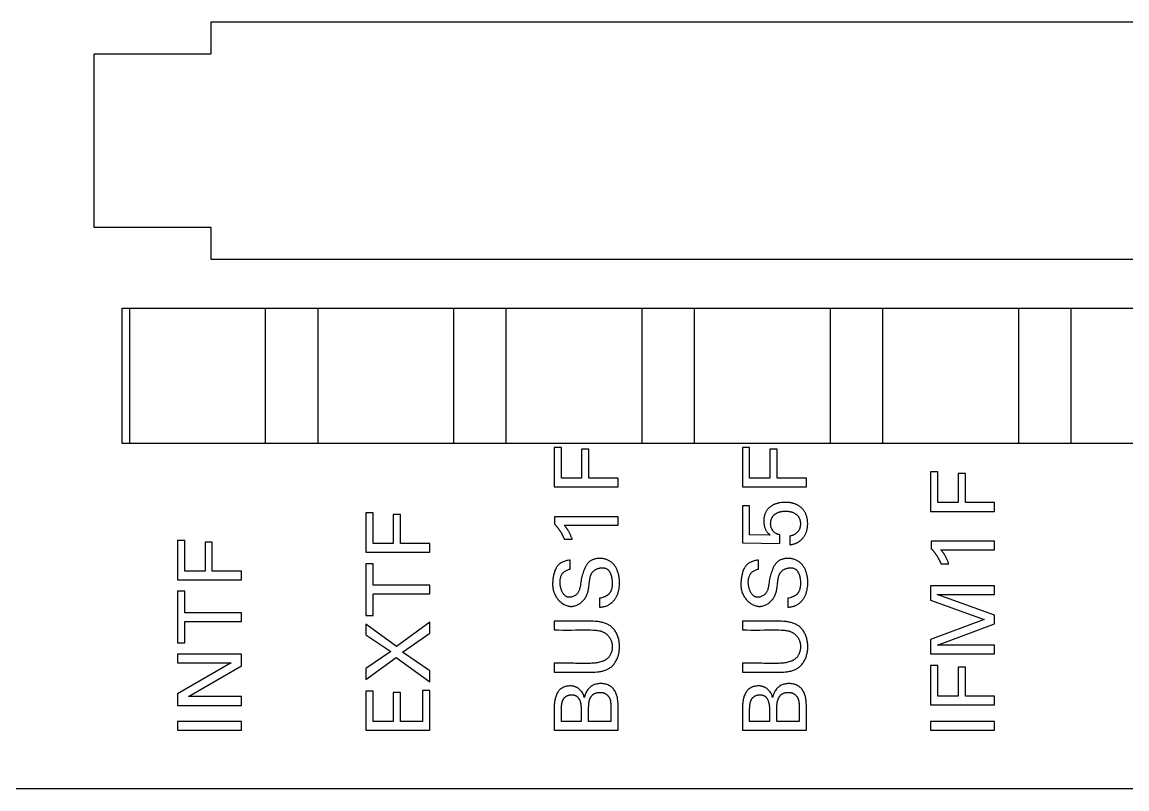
# Model space of a CAD drawing. Extents: x 10 to 610, y -247 to 1644.
# Drawn here: x 213.6 to 219.06, y 104.05 to 107.84 of the extents above; entities that cross this region are included whole.
import ezdxf

# ---------------------------------------------------------------- set-up
doc = ezdxf.new("R2010")
doc.units = 0
doc.header["$LTSCALE"] = 5
doc.header["$MEASUREMENT"] = 0
doc.layers.get('0').update_dxf_attribs({"linetype": 'CONTINUOUS'})

# ---------------------------------------------------------------- blocks, each defined once
blk = doc.blocks.new('L50')
at = {"linetype": 'Continuous'}
for p, q in [((76.13, 86.525), (26.73, 86.525)), ((26.73, 86.525), (26.73, 85.675)), ((26.73, 85.675), (23.63, 85.675)), ((23.63, 85.675), (23.63, 81.075)), ((23.63, 81.075), (26.73, 81.075)), ((26.73, 81.075), (26.73, 80.225)), ((26.73, 80.225), (76.13, 80.225)), ((24.38, 78.925), (78.28, 78.925)), ((24.38, 75.325), (24.38, 78.925)), ((24.58, 75.325), (24.58, 78.925)), ((28.18, 78.925), (28.18, 75.325)), ((29.58, 75.325), (29.58, 78.925)), ((33.18, 78.925), (33.18, 75.325)), ((34.58, 75.325), (34.58, 78.925)), ((38.18, 78.925), (38.18, 75.325)), ((39.58, 75.325), (39.58, 78.925)), ((43.18, 78.925), (43.18, 75.325)), ((44.58, 75.325), (44.58, 78.925)), ((48.18, 78.925), (48.18, 75.325)), ((49.58, 75.325), (49.58, 78.925)), ((78.28, 75.325), (24.38, 75.325)), ((36.043, 75.221), (35.85, 75.221)), ((35.85, 75.221), (35.85, 74.174)), ((36.043, 74.407), (36.043, 75.221)), ((36.772, 75.179), (36.579, 75.179)), ((36.579, 75.179), (36.579, 74.407)), ((36.772, 74.407), (36.772, 75.179)), ((41.043, 75.221), (40.85, 75.221)), ((40.85, 75.221), (40.85, 74.174)), ((41.043, 74.407), (41.043, 75.221)), ((41.772, 75.179), (41.579, 75.179)), ((41.579, 75.179), (41.579, 74.407)), ((41.772, 74.407), (41.772, 75.179)), ((46.043, 74.572), (45.85, 74.572)), ((45.85, 74.572), (45.85, 73.525)), ((46.043, 73.757), (46.043, 74.572)), ((46.772, 74.529), (46.579, 74.529)), ((46.579, 74.529), (46.579, 73.757)), ((46.772, 73.757), (46.772, 74.529)), ((36.579, 74.407), (36.043, 74.407)), ((37.55, 74.407), (36.772, 74.407)), ((37.55, 74.174), (37.55, 74.407)), ((41.579, 74.407), (41.043, 74.407)), ((42.55, 74.407), (41.772, 74.407)), ((42.55, 74.174), (42.55, 74.407)), ((35.85, 74.174), (37.55, 74.174)), ((40.85, 74.174), (42.55, 74.174)), ((41.041, 73.674), (40.855, 73.674)), ((40.855, 73.674), (40.855, 72.69)), ((41.041, 72.903), (41.041, 73.674)), ((46.579, 73.757), (46.043, 73.757)), ((47.55, 73.757), (46.772, 73.757)), ((47.55, 73.525), (47.55, 73.757)), ((31.043, 73.486), (30.85, 73.486)), ((30.85, 73.486), (30.85, 72.439)), ((31.043, 72.672), (31.043, 73.486)), ((31.772, 73.444), (31.579, 73.444)), ((31.579, 73.444), (31.579, 72.672)), ((31.772, 72.672), (31.772, 73.444)), ((37.55, 73.382), (35.86, 73.382)), ((35.86, 73.382), (35.86, 73.19)), ((37.55, 73.155), (37.55, 73.382)), ((45.85, 73.525), (47.55, 73.525)), ((36.122, 73.155), (37.55, 73.155)), ((36.121, 72.782), (36.333, 72.782)), ((41.588, 72.89), (41.041, 72.903)), ((41.849, 72.675), (41.849, 72.903)), ((42.108, 72.869), (42.108, 72.637)), ((26.043, 72.752), (25.85, 72.752)), ((25.85, 72.752), (25.85, 71.705)), ((26.043, 71.938), (26.043, 72.752)), ((26.772, 72.71), (26.579, 72.71)), ((26.579, 72.71), (26.579, 71.938)), ((26.772, 71.938), (26.772, 72.71)), ((31.579, 72.672), (31.043, 72.672)), ((32.55, 72.672), (31.772, 72.672)), ((32.55, 72.439), (32.55, 72.672)), ((40.855, 72.69), (41.849, 72.675)), ((47.55, 72.733), (45.86, 72.733)), ((45.86, 72.733), (45.86, 72.54)), ((46.122, 72.505), (47.55, 72.505)), ((47.55, 72.505), (47.55, 72.733)), ((30.85, 72.439), (32.55, 72.439)), ((36.275, 71.993), (36.275, 72.229)), ((41.275, 71.993), (41.275, 72.229)), ((26.579, 71.938), (26.043, 71.938)), ((27.55, 71.938), (26.772, 71.938)), ((27.55, 71.705), (27.55, 71.938)), ((31.043, 72.134), (30.85, 72.134)), ((30.85, 72.134), (30.85, 70.762)), ((31.043, 71.564), (31.043, 72.134)), ((46.121, 72.133), (46.333, 72.133)), ((25.85, 71.705), (27.55, 71.705)), ((26.043, 71.4), (25.85, 71.4)), ((25.85, 71.4), (25.85, 70.028)), ((26.043, 70.831), (26.043, 71.4)), ((32.55, 71.564), (31.043, 71.564)), ((31.043, 71.332), (32.55, 71.332)), ((31.043, 70.762), (31.043, 71.332)), ((32.55, 71.332), (32.55, 71.564)), ((47.55, 71.545), (45.85, 71.545)), ((45.85, 71.545), (45.85, 71.168)), ((47.55, 70.767), (46.026, 71.313)), ((46.026, 71.313), (47.55, 71.313)), ((47.55, 71.313), (47.55, 71.545)), ((37.057, 71.215), (37.057, 70.981)), ((42.057, 71.215), (42.057, 70.981)), ((45.85, 71.168), (47.273, 70.651)), ((27.55, 70.831), (26.043, 70.831)), ((27.55, 70.598), (27.55, 70.831)), ((30.85, 70.762), (31.043, 70.762)), ((47.55, 70.533), (47.55, 70.767)), ((26.043, 70.598), (27.55, 70.598)), ((26.043, 70.028), (26.043, 70.598)), ((31.664, 69.932), (30.85, 70.525)), ((30.85, 70.525), (30.85, 70.247)), ((32.55, 70.584), (31.664, 69.932)), ((32.55, 70.286), (32.55, 70.584)), ((35.85, 70.604), (35.85, 70.373)), ((40.85, 70.604), (40.85, 70.373)), ((47.273, 70.651), (45.85, 70.117)), ((46.028, 69.973), (47.55, 70.533)), ((30.85, 70.247), (31.51, 69.798)), ((31.826, 69.779), (32.55, 70.286)), ((25.85, 70.028), (26.043, 70.028)), ((45.85, 70.117), (45.85, 69.74)), ((47.55, 69.973), (46.028, 69.973)), ((47.55, 69.74), (47.55, 69.973)), ((27.55, 69.734), (25.85, 69.734)), ((25.85, 69.734), (25.85, 69.503)), ((27.55, 69.422), (27.55, 69.734)), ((31.51, 69.798), (30.85, 69.346)), ((30.85, 69.056), (31.66, 69.641)), ((31.66, 69.641), (32.55, 68.999)), ((32.55, 69.284), (31.826, 69.779)), ((45.85, 69.74), (47.55, 69.74)), ((25.85, 69.503), (27.275, 69.503)), ((27.275, 69.503), (25.85, 68.673)), ((26.14, 68.602), (27.55, 69.422)), ((30.85, 69.346), (30.85, 69.056)), ((32.55, 68.999), (32.55, 69.284)), ((35.85, 69.487), (35.85, 69.255)), ((35.85, 69.255), (36.048, 69.255)), ((40.85, 69.487), (40.85, 69.255)), ((40.85, 69.255), (41.048, 69.255)), ((46.043, 69.431), (45.85, 69.431)), ((45.85, 69.431), (45.85, 68.384)), ((46.043, 68.616), (46.043, 69.431)), ((46.772, 69.388), (46.579, 69.388)), ((46.579, 69.388), (46.579, 68.616)), ((46.772, 68.616), (46.772, 69.388)), ((25.85, 68.673), (25.85, 68.37)), ((31.043, 68.747), (30.85, 68.747)), ((30.85, 68.747), (30.85, 67.711)), ((31.043, 67.944), (31.043, 68.747)), ((31.772, 68.716), (31.579, 68.716)), ((31.579, 68.716), (31.579, 67.944)), ((31.772, 67.944), (31.772, 68.716)), ((32.55, 68.769), (32.357, 68.769)), ((32.357, 68.769), (32.357, 67.944)), ((32.55, 67.711), (32.55, 68.769)), ((25.85, 68.37), (27.55, 68.37)), ((27.55, 68.602), (26.14, 68.602)), ((27.55, 68.37), (27.55, 68.602)), ((45.85, 68.384), (47.55, 68.384)), ((46.579, 68.616), (46.043, 68.616)), ((47.55, 68.616), (46.772, 68.616)), ((47.55, 68.384), (47.55, 68.616)), ((36.043, 68.117), (36.043, 68.203)), ((36.043, 67.944), (36.043, 68.117)), ((36.568, 68.204), (36.568, 68.074)), ((36.568, 68.074), (36.568, 67.944)), ((36.766, 68.074), (36.766, 68.117)), ((36.766, 67.944), (36.766, 68.074)), ((37.357, 68.074), (37.357, 67.944)), ((37.55, 68.017), (37.551, 68.17)), ((41.043, 68.117), (41.043, 68.203)), ((41.043, 67.944), (41.043, 68.117)), ((41.568, 68.204), (41.568, 68.074)), ((41.568, 68.074), (41.568, 67.944)), ((41.766, 68.074), (41.766, 68.117)), ((41.766, 67.944), (41.766, 68.074)), ((42.357, 68.074), (42.357, 67.944)), ((42.55, 68.017), (42.551, 68.17)), ((27.55, 67.944), (25.85, 67.944)), ((25.85, 67.944), (25.85, 67.711)), ((27.55, 67.711), (27.55, 67.944)), ((31.579, 67.944), (31.043, 67.944)), ((32.357, 67.944), (31.772, 67.944)), ((35.85, 67.915), (35.85, 67.711)), ((36.568, 67.944), (36.043, 67.944)), ((37.357, 67.944), (36.766, 67.944)), ((37.55, 67.711), (37.55, 67.915)), ((40.85, 67.915), (40.85, 67.711)), ((41.568, 67.944), (41.043, 67.944)), ((42.357, 67.944), (41.766, 67.944)), ((42.55, 67.711), (42.55, 67.915)), ((47.55, 67.944), (45.85, 67.944)), ((45.85, 67.944), (45.85, 67.711)), ((47.55, 67.711), (47.55, 67.944)), ((25.85, 67.711), (27.55, 67.711)), ((30.85, 67.711), (32.55, 67.711)), ((35.85, 67.711), (37.55, 67.711)), ((40.85, 67.711), (42.55, 67.711)), ((45.85, 67.711), (47.55, 67.711)), ((124, 66.15), (-3, 66.15))]:
    blk.add_line(p, q, dxfattribs=at)
at = {"color": 7, "linetype": 'Continuous'}
blk.add_line((285.5, 66.15), (-1.5, 66.15), dxfattribs=at)
at = {"linetype": 'Continuous'}
for points in [[(42.108, 72.637), (42.124, 72.638), (42.14, 72.641), (42.156, 72.643), (42.171, 72.646), (42.187, 72.65), (42.202, 72.654), (42.218, 72.658), (42.233, 72.663), (42.248, 72.668), (42.263, 72.674), (42.278, 72.68), (42.292, 72.687), (42.306, 72.694), (42.32, 72.701), (42.334, 72.709), (42.348, 72.718), (42.361, 72.727), (42.374, 72.736), (42.386, 72.746), (42.399, 72.756), (42.41, 72.767), (42.422, 72.778), (42.433, 72.789), (42.444, 72.801), (42.454, 72.813), (42.465, 72.825), (42.474, 72.838), (42.484, 72.851), (42.493, 72.864), (42.501, 72.877), (42.509, 72.891), (42.517, 72.905), (42.524, 72.919), (42.531, 72.934), (42.537, 72.948), (42.543, 72.963), (42.549, 72.978), (42.554, 72.993), (42.559, 73.008), (42.563, 73.024), (42.567, 73.039), (42.57, 73.055), (42.573, 73.07), (42.576, 73.086), (42.578, 73.102), (42.58, 73.117), (42.582, 73.133), (42.583, 73.149), (42.584, 73.181), (42.584, 73.213), (42.583, 73.245), (42.582, 73.261), (42.581, 73.276), (42.579, 73.292), (42.577, 73.308), (42.574, 73.324), (42.571, 73.339), (42.568, 73.355), (42.564, 73.371), (42.56, 73.386), (42.556, 73.401), (42.551, 73.416), (42.545, 73.431), (42.539, 73.446), (42.533, 73.461), (42.526, 73.475), (42.519, 73.49), (42.511, 73.503), (42.503, 73.517), (42.495, 73.531), (42.486, 73.544), (42.476, 73.556), (42.466, 73.569), (42.456, 73.581), (42.445, 73.593), (42.434, 73.604), (42.422, 73.615), (42.411, 73.626), (42.398, 73.636), (42.386, 73.646), (42.373, 73.656), (42.36, 73.665), (42.347, 73.674), (42.333, 73.682), (42.319, 73.69), (42.305, 73.697), (42.291, 73.704), (42.276, 73.711), (42.261, 73.717), (42.247, 73.723), (42.231, 73.728), (42.216, 73.733), (42.201, 73.737), (42.186, 73.741), (42.17, 73.745), (42.155, 73.748), (42.139, 73.751), (42.123, 73.754), (42.107, 73.756), (42.076, 73.76), (42.044, 73.762), (42.012, 73.763), (41.98, 73.763), (41.948, 73.762), (41.917, 73.76), (41.885, 73.757), (41.854, 73.753), (41.838, 73.75), (41.822, 73.747), (41.807, 73.743), (41.791, 73.74), (41.776, 73.735), (41.761, 73.731), (41.745, 73.726), (41.73, 73.721), (41.715, 73.715), (41.701, 73.709), (41.686, 73.703), (41.672, 73.696), (41.658, 73.688), (41.644, 73.681), (41.63, 73.672), (41.617, 73.664), (41.604, 73.655), (41.591, 73.645), (41.578, 73.635), (41.566, 73.625), (41.554, 73.614), (41.543, 73.603), (41.532, 73.591), (41.521, 73.579), (41.511, 73.567), (41.502, 73.554), (41.493, 73.541), (41.484, 73.528), (41.476, 73.514), (41.469, 73.5), (41.462, 73.485), (41.455, 73.471), (41.45, 73.456), (41.444, 73.441), (41.439, 73.426), (41.435, 73.41), (41.431, 73.395), (41.428, 73.379), (41.425, 73.363), (41.423, 73.348), (41.421, 73.332), (41.42, 73.316), (41.419, 73.3), (41.418, 73.284), (41.418, 73.268), (41.418, 73.252), (41.419, 73.236), (41.42, 73.22), (41.421, 73.205), (41.423, 73.189), (41.425, 73.173), (41.428, 73.157), (41.431, 73.142), (41.434, 73.126), (41.439, 73.111), (41.443, 73.096), (41.449, 73.081), (41.455, 73.066), (41.461, 73.051), (41.468, 73.037), (41.476, 73.023), (41.484, 73.009), (41.492, 72.996), (41.502, 72.983), (41.511, 72.97), (41.521, 72.958), (41.532, 72.946), (41.543, 72.934), (41.565, 72.912), (41.588, 72.89)], [(41.849, 72.903), (41.837, 72.904), (41.825, 72.906), (41.813, 72.909), (41.8, 72.912), (41.789, 72.915), (41.777, 72.919), (41.765, 72.924), (41.754, 72.929), (41.743, 72.935), (41.732, 72.941), (41.722, 72.948), (41.712, 72.955), (41.702, 72.963), (41.693, 72.972), (41.684, 72.98), (41.675, 72.99), (41.667, 72.999), (41.66, 73.009), (41.653, 73.019), (41.646, 73.03), (41.639, 73.04), (41.634, 73.051), (41.628, 73.062), (41.623, 73.074), (41.619, 73.086), (41.615, 73.097), (41.612, 73.109), (41.609, 73.121), (41.607, 73.134), (41.605, 73.146), (41.603, 73.158), (41.602, 73.171), (41.601, 73.183), (41.601, 73.196), (41.601, 73.208), (41.602, 73.22), (41.602, 73.233), (41.604, 73.245), (41.605, 73.258), (41.607, 73.27), (41.61, 73.282), (41.613, 73.294), (41.616, 73.306), (41.62, 73.318), (41.625, 73.33), (41.63, 73.341), (41.635, 73.352), (41.641, 73.363), (41.648, 73.374), (41.654, 73.384), (41.662, 73.394), (41.67, 73.404), (41.678, 73.413), (41.687, 73.422), (41.696, 73.431), (41.705, 73.439), (41.715, 73.447), (41.725, 73.454), (41.735, 73.461), (41.746, 73.468), (41.756, 73.475), (41.767, 73.481), (41.778, 73.486), (41.789, 73.492), (41.801, 73.497), (41.812, 73.501), (41.824, 73.505), (41.836, 73.509), (41.848, 73.513), (41.86, 73.516), (41.872, 73.519), (41.884, 73.521), (41.896, 73.523), (41.909, 73.525), (41.921, 73.527), (41.933, 73.528), (41.946, 73.529), (41.958, 73.53), (41.971, 73.53), (41.983, 73.531), (41.995, 73.531), (42.008, 73.531), (42.02, 73.53), (42.033, 73.53), (42.045, 73.529), (42.058, 73.528), (42.07, 73.526), (42.082, 73.524), (42.094, 73.523), (42.107, 73.52), (42.119, 73.518), (42.131, 73.515), (42.143, 73.512), (42.155, 73.508), (42.167, 73.504), (42.178, 73.5), (42.19, 73.496), (42.201, 73.491), (42.213, 73.485), (42.224, 73.48), (42.235, 73.474), (42.245, 73.468), (42.256, 73.461), (42.266, 73.454), (42.276, 73.446), (42.286, 73.439), (42.295, 73.43), (42.305, 73.422), (42.313, 73.413), (42.322, 73.404), (42.33, 73.394), (42.337, 73.384), (42.344, 73.374), (42.351, 73.363), (42.357, 73.353), (42.362, 73.341), (42.367, 73.33), (42.372, 73.318), (42.376, 73.307), (42.38, 73.295), (42.383, 73.283), (42.385, 73.27), (42.387, 73.258), (42.389, 73.246), (42.39, 73.234), (42.391, 73.221), (42.391, 73.209), (42.392, 73.196), (42.391, 73.183), (42.391, 73.171), (42.39, 73.158), (42.389, 73.146), (42.387, 73.133), (42.385, 73.121), (42.383, 73.109), (42.38, 73.096), (42.377, 73.084), (42.373, 73.072), (42.368, 73.061), (42.364, 73.049), (42.358, 73.038), (42.352, 73.027), (42.346, 73.017), (42.339, 73.006), (42.332, 72.996), (42.324, 72.986), (42.316, 72.977), (42.307, 72.968), (42.298, 72.959), (42.289, 72.95), (42.279, 72.942), (42.269, 72.934), (42.259, 72.927), (42.249, 72.92), (42.238, 72.913), (42.227, 72.907), (42.215, 72.901), (42.204, 72.896), (42.192, 72.891), (42.181, 72.886), (42.169, 72.882), (42.157, 72.879), (42.145, 72.876), (42.133, 72.873), (42.121, 72.871), (42.108, 72.869)], [(35.86, 73.19), (35.867, 73.182), (35.875, 73.174), (35.882, 73.165), (35.89, 73.157), (35.897, 73.149), (35.905, 73.141), (35.912, 73.132), (35.919, 73.124), (35.926, 73.115), (35.933, 73.107), (35.94, 73.098), (35.947, 73.089), (35.954, 73.081), (35.96, 73.072), (35.967, 73.063), (35.973, 73.054), (35.98, 73.045), (35.986, 73.036), (35.992, 73.027), (35.999, 73.018), (36.005, 73.008), (36.011, 72.999), (36.017, 72.99), (36.023, 72.98), (36.028, 72.971), (36.034, 72.961), (36.04, 72.952), (36.045, 72.942), (36.051, 72.933), (36.056, 72.923), (36.061, 72.913), (36.066, 72.903), (36.071, 72.894), (36.076, 72.884), (36.081, 72.874), (36.086, 72.864), (36.091, 72.854), (36.095, 72.844), (36.1, 72.834), (36.104, 72.823), (36.109, 72.813), (36.113, 72.803), (36.117, 72.793), (36.121, 72.782)], [(36.333, 72.782), (36.326, 72.8), (36.319, 72.817), (36.312, 72.834), (36.305, 72.852), (36.297, 72.869), (36.29, 72.886), (36.282, 72.903), (36.274, 72.92), (36.266, 72.937), (36.257, 72.953), (36.249, 72.97), (36.24, 72.986), (36.23, 73.002), (36.221, 73.018), (36.216, 73.026), (36.211, 73.034), (36.206, 73.042), (36.201, 73.05), (36.196, 73.058), (36.19, 73.066), (36.185, 73.073), (36.18, 73.081), (36.174, 73.089), (36.169, 73.096), (36.157, 73.111), (36.146, 73.126), (36.134, 73.14), (36.122, 73.155)], [(45.86, 72.54), (45.867, 72.532), (45.875, 72.524), (45.882, 72.516), (45.89, 72.508), (45.897, 72.5), (45.905, 72.491), (45.912, 72.483), (45.919, 72.474), (45.926, 72.466), (45.933, 72.457), (45.94, 72.449), (45.947, 72.44), (45.954, 72.431), (45.96, 72.422), (45.967, 72.414), (45.973, 72.405), (45.98, 72.396), (45.986, 72.387), (45.992, 72.377), (45.999, 72.368), (46.005, 72.359), (46.011, 72.35), (46.017, 72.34), (46.023, 72.331), (46.028, 72.322), (46.034, 72.312), (46.04, 72.303), (46.045, 72.293), (46.051, 72.283), (46.056, 72.274), (46.061, 72.264), (46.066, 72.254), (46.071, 72.244), (46.076, 72.234), (46.081, 72.224), (46.086, 72.214), (46.091, 72.204), (46.095, 72.194), (46.1, 72.184), (46.104, 72.174), (46.109, 72.164), (46.113, 72.154), (46.117, 72.143), (46.121, 72.133)], [(46.333, 72.133), (46.326, 72.15), (46.319, 72.168), (46.312, 72.185), (46.305, 72.202), (46.297, 72.219), (46.29, 72.236), (46.282, 72.253), (46.274, 72.27), (46.266, 72.287), (46.257, 72.304), (46.249, 72.32), (46.24, 72.337), (46.23, 72.353), (46.221, 72.369), (46.216, 72.377), (46.211, 72.385), (46.206, 72.393), (46.201, 72.401), (46.196, 72.408), (46.19, 72.416), (46.185, 72.424), (46.18, 72.432), (46.174, 72.439), (46.169, 72.447), (46.157, 72.462), (46.146, 72.476), (46.134, 72.491), (46.122, 72.505)], [(36.275, 72.229), (36.247, 72.226), (36.219, 72.221), (36.192, 72.216), (36.166, 72.21), (36.141, 72.203), (36.117, 72.195), (36.094, 72.186), (36.072, 72.176), (36.051, 72.165), (36.031, 72.154), (36.011, 72.141), (35.993, 72.127), (35.976, 72.112), (35.96, 72.096), (35.944, 72.078), (35.93, 72.06), (35.917, 72.04), (35.905, 72.02), (35.893, 71.999), (35.883, 71.977), (35.873, 71.954), (35.865, 71.931), (35.857, 71.907), (35.849, 71.882), (35.843, 71.857), (35.837, 71.832), (35.832, 71.807), (35.827, 71.781), (35.823, 71.756), (35.819, 71.73), (35.816, 71.704), (35.814, 71.679), (35.812, 71.654), (35.811, 71.629), (35.81, 71.603), (35.81, 71.579), (35.811, 71.554), (35.812, 71.529), (35.815, 71.505), (35.818, 71.481), (35.822, 71.456), (35.827, 71.433), (35.833, 71.409), (35.84, 71.385), (35.848, 71.362), (35.857, 71.339), (35.868, 71.316), (35.879, 71.294), (35.892, 71.271), (35.905, 71.249), (35.92, 71.228), (35.936, 71.207), (35.953, 71.186), (35.97, 71.167), (35.988, 71.148), (36.008, 71.129), (36.028, 71.112), (36.048, 71.096), (36.069, 71.08), (36.091, 71.066), (36.113, 71.053), (36.136, 71.042), (36.159, 71.031), (36.183, 71.022), (36.207, 71.014), (36.219, 71.011), (36.231, 71.008), (36.243, 71.006), (36.255, 71.004), (36.267, 71.003), (36.279, 71.001), (36.292, 71.001), (36.304, 71), (36.316, 71.001), (36.329, 71.001), (36.341, 71.003), (36.353, 71.004), (36.366, 71.006), (36.378, 71.008), (36.402, 71.014), (36.426, 71.022), (36.45, 71.031), (36.473, 71.041), (36.496, 71.053), (36.518, 71.066), (36.54, 71.08), (36.56, 71.095), (36.58, 71.111), (36.599, 71.128), (36.617, 71.145), (36.634, 71.164), (36.65, 71.183), (36.665, 71.203), (36.678, 71.223), (36.691, 71.244), (36.702, 71.265), (36.712, 71.287), (36.722, 71.309), (36.731, 71.332), (36.738, 71.355), (36.745, 71.378), (36.752, 71.402), (36.758, 71.427), (36.763, 71.451), (36.767, 71.476), (36.772, 71.501), (36.775, 71.526), (36.782, 71.577), (36.793, 71.681)], [(37.057, 70.981), (37.078, 70.982), (37.098, 70.983), (37.117, 70.984), (37.137, 70.987), (37.156, 70.99), (37.175, 70.994), (37.193, 70.999), (37.212, 71.004), (37.23, 71.01), (37.247, 71.017), (37.265, 71.024), (37.282, 71.033), (37.299, 71.042), (37.316, 71.051), (37.333, 71.062), (37.349, 71.073), (37.364, 71.085), (37.38, 71.097), (37.394, 71.11), (37.409, 71.124), (37.422, 71.138), (37.436, 71.152), (37.448, 71.167), (37.46, 71.182), (37.471, 71.198), (37.482, 71.215), (37.492, 71.231), (37.502, 71.248), (37.51, 71.265), (37.519, 71.283), (37.526, 71.301), (37.534, 71.319), (37.54, 71.337), (37.547, 71.356), (37.552, 71.375), (37.557, 71.394), (37.562, 71.413), (37.567, 71.432), (37.57, 71.451), (37.574, 71.47), (37.58, 71.509), (37.584, 71.548), (37.587, 71.587), (37.588, 71.625), (37.588, 71.645), (37.588, 71.664), (37.587, 71.683), (37.585, 71.703), (37.584, 71.722), (37.582, 71.741), (37.579, 71.761), (37.576, 71.78), (37.573, 71.799), (37.569, 71.818), (37.565, 71.837), (37.56, 71.856), (37.555, 71.875), (37.549, 71.894), (37.543, 71.913), (37.536, 71.932), (37.529, 71.95), (37.522, 71.969), (37.514, 71.987), (37.505, 72.005), (37.496, 72.022), (37.486, 72.039), (37.476, 72.056), (37.466, 72.072), (37.454, 72.088), (37.443, 72.103), (37.43, 72.118), (37.417, 72.132), (37.404, 72.146), (37.389, 72.159), (37.375, 72.171), (37.359, 72.183), (37.343, 72.194), (37.327, 72.204), (37.31, 72.214), (37.293, 72.222), (37.275, 72.231), (37.257, 72.238), (37.239, 72.245), (37.22, 72.251), (37.201, 72.256), (37.181, 72.261), (37.162, 72.265), (37.142, 72.268), (37.122, 72.271), (37.102, 72.272), (37.082, 72.273), (37.061, 72.274), (37.041, 72.273), (37.021, 72.272), (37, 72.27), (36.98, 72.268), (36.961, 72.264), (36.941, 72.26), (36.922, 72.255), (36.903, 72.249), (36.884, 72.242), (36.866, 72.235), (36.848, 72.227), (36.831, 72.218), (36.815, 72.208), (36.799, 72.197), (36.784, 72.185), (36.77, 72.173), (36.756, 72.159), (36.743, 72.145), (36.731, 72.13), (36.72, 72.115), (36.709, 72.099), (36.699, 72.082), (36.689, 72.065), (36.68, 72.047), (36.671, 72.03), (36.663, 72.012), (36.648, 71.975), (36.634, 71.938), (36.621, 71.902), (36.609, 71.865), (36.598, 71.828), (36.588, 71.791), (36.579, 71.754), (36.572, 71.716), (36.565, 71.677), (36.559, 71.638), (36.553, 71.599), (36.548, 71.559), (36.541, 71.52), (36.537, 71.5), (36.533, 71.481), (36.528, 71.462), (36.522, 71.444), (36.516, 71.426), (36.508, 71.408), (36.5, 71.391), (36.49, 71.374), (36.48, 71.358), (36.468, 71.343), (36.454, 71.328), (36.439, 71.314), (36.423, 71.301), (36.406, 71.29), (36.388, 71.279), (36.37, 71.269), (36.351, 71.261), (36.331, 71.254), (36.311, 71.248), (36.292, 71.244), (36.282, 71.243), (36.272, 71.242), (36.262, 71.241), (36.253, 71.241), (36.243, 71.242), (36.234, 71.243), (36.225, 71.244), (36.216, 71.246), (36.207, 71.248), (36.198, 71.251), (36.19, 71.254), (36.181, 71.258), (36.173, 71.262), (36.165, 71.267), (36.158, 71.272), (36.15, 71.277), (36.143, 71.283), (36.136, 71.29), (36.122, 71.303), (36.109, 71.318), (36.097, 71.334), (36.086, 71.351), (36.075, 71.369), (36.065, 71.388), (36.056, 71.408), (36.048, 71.428), (36.041, 71.448), (36.034, 71.47), (36.028, 71.491), (36.023, 71.512), (36.018, 71.534), (36.014, 71.555), (36.011, 71.577), (36.009, 71.598), (36.008, 71.619), (36.007, 71.64), (36.008, 71.661), (36.009, 71.682), (36.01, 71.702), (36.013, 71.722), (36.017, 71.742), (36.021, 71.761), (36.027, 71.779), (36.033, 71.797), (36.04, 71.815), (36.048, 71.832), (36.056, 71.848), (36.066, 71.863)], [(41.275, 72.229), (41.247, 72.226), (41.219, 72.221), (41.192, 72.216), (41.166, 72.21), (41.141, 72.203), (41.117, 72.195), (41.094, 72.186), (41.072, 72.176), (41.051, 72.165), (41.031, 72.154), (41.011, 72.141), (40.993, 72.127), (40.976, 72.112), (40.96, 72.096), (40.944, 72.078), (40.93, 72.06), (40.917, 72.04), (40.905, 72.02), (40.893, 71.999), (40.883, 71.977), (40.873, 71.954), (40.865, 71.931), (40.857, 71.907), (40.849, 71.882), (40.843, 71.857), (40.837, 71.832), (40.832, 71.807), (40.827, 71.781), (40.823, 71.756), (40.819, 71.73), (40.816, 71.704), (40.814, 71.679), (40.812, 71.654), (40.811, 71.629), (40.81, 71.603), (40.81, 71.579), (40.811, 71.554), (40.812, 71.529), (40.815, 71.505), (40.818, 71.481), (40.822, 71.456), (40.827, 71.433), (40.833, 71.409), (40.84, 71.385), (40.848, 71.362), (40.857, 71.339), (40.868, 71.316), (40.879, 71.294), (40.892, 71.271), (40.905, 71.249), (40.92, 71.228), (40.936, 71.207), (40.953, 71.186), (40.97, 71.167), (40.988, 71.148), (41.008, 71.129), (41.028, 71.112), (41.048, 71.096), (41.069, 71.08), (41.091, 71.066), (41.113, 71.053), (41.136, 71.042), (41.159, 71.031), (41.183, 71.022), (41.207, 71.014), (41.219, 71.011), (41.231, 71.008), (41.243, 71.006), (41.255, 71.004), (41.267, 71.003), (41.279, 71.001), (41.292, 71.001), (41.304, 71), (41.316, 71.001), (41.329, 71.001), (41.341, 71.003), (41.353, 71.004), (41.366, 71.006), (41.378, 71.008), (41.402, 71.014), (41.426, 71.022), (41.45, 71.031), (41.473, 71.041), (41.496, 71.053), (41.518, 71.066), (41.54, 71.08), (41.56, 71.095), (41.58, 71.111), (41.599, 71.128), (41.617, 71.145), (41.634, 71.164), (41.65, 71.183), (41.665, 71.203), (41.678, 71.223), (41.691, 71.244), (41.702, 71.265), (41.712, 71.287), (41.722, 71.309), (41.731, 71.332), (41.738, 71.355), (41.745, 71.378), (41.752, 71.402), (41.758, 71.427), (41.763, 71.451), (41.767, 71.476), (41.772, 71.501), (41.775, 71.526), (41.782, 71.577), (41.793, 71.681)], [(42.057, 70.981), (42.078, 70.982), (42.098, 70.983), (42.117, 70.984), (42.137, 70.987), (42.156, 70.99), (42.175, 70.994), (42.193, 70.999), (42.212, 71.004), (42.23, 71.01), (42.247, 71.017), (42.265, 71.024), (42.282, 71.033), (42.299, 71.042), (42.316, 71.051), (42.333, 71.062), (42.349, 71.073), (42.364, 71.085), (42.38, 71.097), (42.394, 71.11), (42.409, 71.124), (42.422, 71.138), (42.436, 71.152), (42.448, 71.167), (42.46, 71.182), (42.471, 71.198), (42.482, 71.215), (42.492, 71.231), (42.502, 71.248), (42.51, 71.265), (42.519, 71.283), (42.526, 71.301), (42.534, 71.319), (42.54, 71.337), (42.547, 71.356), (42.552, 71.375), (42.557, 71.394), (42.562, 71.413), (42.567, 71.432), (42.57, 71.451), (42.574, 71.47), (42.58, 71.509), (42.584, 71.548), (42.587, 71.587), (42.588, 71.625), (42.588, 71.645), (42.588, 71.664), (42.587, 71.683), (42.585, 71.703), (42.584, 71.722), (42.582, 71.741), (42.579, 71.761), (42.576, 71.78), (42.573, 71.799), (42.569, 71.818), (42.565, 71.837), (42.56, 71.856), (42.555, 71.875), (42.549, 71.894), (42.543, 71.913), (42.536, 71.932), (42.529, 71.95), (42.522, 71.969), (42.514, 71.987), (42.505, 72.005), (42.496, 72.022), (42.486, 72.039), (42.476, 72.056), (42.466, 72.072), (42.454, 72.088), (42.443, 72.103), (42.43, 72.118), (42.417, 72.132), (42.404, 72.146), (42.389, 72.159), (42.375, 72.171), (42.359, 72.183), (42.343, 72.194), (42.327, 72.204), (42.31, 72.214), (42.293, 72.222), (42.275, 72.231), (42.257, 72.238), (42.239, 72.245), (42.22, 72.251), (42.201, 72.256), (42.181, 72.261), (42.162, 72.265), (42.142, 72.268), (42.122, 72.271), (42.102, 72.272), (42.082, 72.273), (42.061, 72.274), (42.041, 72.273), (42.021, 72.272), (42, 72.27), (41.98, 72.268), (41.961, 72.264), (41.941, 72.26), (41.922, 72.255), (41.903, 72.249), (41.884, 72.242), (41.866, 72.235), (41.848, 72.227), (41.831, 72.218), (41.815, 72.208), (41.799, 72.197), (41.784, 72.185), (41.77, 72.173), (41.756, 72.159), (41.743, 72.145), (41.731, 72.13), (41.72, 72.115), (41.709, 72.099), (41.699, 72.082), (41.689, 72.065), (41.68, 72.047), (41.671, 72.03), (41.663, 72.012), (41.648, 71.975), (41.634, 71.938), (41.621, 71.902), (41.609, 71.865), (41.598, 71.828), (41.588, 71.791), (41.579, 71.754), (41.572, 71.716), (41.565, 71.677), (41.559, 71.638), (41.553, 71.599), (41.548, 71.559), (41.541, 71.52), (41.537, 71.5), (41.533, 71.481), (41.528, 71.462), (41.522, 71.444), (41.516, 71.426), (41.508, 71.408), (41.5, 71.391), (41.49, 71.374), (41.48, 71.358), (41.468, 71.343), (41.454, 71.328), (41.439, 71.314), (41.423, 71.301), (41.406, 71.29), (41.388, 71.279), (41.37, 71.269), (41.351, 71.261), (41.331, 71.254), (41.311, 71.248), (41.292, 71.244), (41.282, 71.243), (41.272, 71.242), (41.262, 71.241), (41.253, 71.241), (41.243, 71.242), (41.234, 71.243), (41.225, 71.244), (41.216, 71.246), (41.207, 71.248), (41.198, 71.251), (41.19, 71.254), (41.181, 71.258), (41.173, 71.262), (41.165, 71.267), (41.158, 71.272), (41.15, 71.277), (41.143, 71.283), (41.136, 71.29), (41.122, 71.303), (41.109, 71.318), (41.097, 71.334), (41.086, 71.351), (41.075, 71.369), (41.065, 71.388), (41.056, 71.408), (41.048, 71.428), (41.041, 71.448), (41.034, 71.47), (41.028, 71.491), (41.023, 71.512), (41.018, 71.534), (41.014, 71.555), (41.011, 71.577), (41.009, 71.598), (41.008, 71.619), (41.007, 71.64), (41.008, 71.661), (41.009, 71.682), (41.01, 71.702), (41.013, 71.722), (41.017, 71.742), (41.021, 71.761), (41.027, 71.779), (41.033, 71.797), (41.04, 71.815), (41.048, 71.832), (41.056, 71.848), (41.066, 71.863)], [(36.066, 71.863), (36.077, 71.878), (36.088, 71.891), (36.101, 71.904), (36.114, 71.916), (36.129, 71.928), (36.144, 71.938), (36.16, 71.948), (36.177, 71.957), (36.195, 71.965), (36.214, 71.973), (36.233, 71.98), (36.254, 71.987), (36.275, 71.993)], [(36.793, 71.681), (36.796, 71.706), (36.8, 71.732), (36.805, 71.757), (36.81, 71.781), (36.816, 71.805), (36.824, 71.828), (36.828, 71.839), (36.833, 71.851), (36.838, 71.861), (36.844, 71.872), (36.85, 71.882), (36.856, 71.892), (36.863, 71.902), (36.87, 71.912), (36.878, 71.921), (36.887, 71.93), (36.896, 71.938), (36.906, 71.947), (36.916, 71.954), (36.926, 71.962), (36.937, 71.969), (36.948, 71.976), (36.96, 71.982), (36.972, 71.988), (36.984, 71.994), (36.997, 71.999), (37.01, 72.003), (37.023, 72.008), (37.036, 72.011), (37.049, 72.015), (37.062, 72.018), (37.075, 72.02), (37.088, 72.022), (37.102, 72.023), (37.115, 72.024), (37.128, 72.024), (37.141, 72.024), (37.154, 72.024), (37.166, 72.022), (37.179, 72.02), (37.191, 72.018), (37.203, 72.015), (37.214, 72.011), (37.225, 72.007), (37.236, 72.002), (37.246, 71.997), (37.256, 71.991), (37.266, 71.984), (37.275, 71.977), (37.283, 71.97), (37.292, 71.961), (37.3, 71.953), (37.307, 71.943), (37.314, 71.934), (37.321, 71.924), (37.327, 71.913), (37.333, 71.902), (37.339, 71.891), (37.344, 71.88), (37.349, 71.868), (37.354, 71.856), (37.358, 71.843), (37.366, 71.818), (37.373, 71.792), (37.378, 71.765), (37.383, 71.738), (37.387, 71.711), (37.39, 71.683), (37.392, 71.656), (37.393, 71.629), (37.394, 71.602), (37.393, 71.576), (37.391, 71.55), (37.389, 71.525), (37.385, 71.5), (37.38, 71.476), (37.374, 71.453), (37.367, 71.431), (37.362, 71.42), (37.358, 71.409), (37.353, 71.399), (37.348, 71.389), (37.342, 71.379), (37.336, 71.37), (37.33, 71.36), (37.323, 71.352), (37.316, 71.343), (37.309, 71.335), (37.301, 71.326)], [(41.066, 71.863), (41.077, 71.878), (41.088, 71.891), (41.101, 71.904), (41.114, 71.916), (41.129, 71.928), (41.144, 71.938), (41.16, 71.948), (41.177, 71.957), (41.195, 71.965), (41.214, 71.973), (41.233, 71.98), (41.254, 71.987), (41.275, 71.993)], [(41.793, 71.681), (41.796, 71.706), (41.8, 71.732), (41.805, 71.757), (41.81, 71.781), (41.816, 71.805), (41.824, 71.828), (41.828, 71.839), (41.833, 71.851), (41.838, 71.861), (41.844, 71.872), (41.85, 71.882), (41.856, 71.892), (41.863, 71.902), (41.87, 71.912), (41.878, 71.921), (41.887, 71.93), (41.896, 71.938), (41.906, 71.947), (41.916, 71.954), (41.926, 71.962), (41.937, 71.969), (41.948, 71.976), (41.96, 71.982), (41.972, 71.988), (41.984, 71.994), (41.997, 71.999), (42.01, 72.003), (42.023, 72.008), (42.036, 72.011), (42.049, 72.015), (42.062, 72.018), (42.075, 72.02), (42.088, 72.022), (42.102, 72.023), (42.115, 72.024), (42.128, 72.024), (42.141, 72.024), (42.154, 72.024), (42.166, 72.022), (42.179, 72.02), (42.191, 72.018), (42.203, 72.015), (42.214, 72.011), (42.225, 72.007), (42.236, 72.002), (42.246, 71.997), (42.256, 71.991), (42.266, 71.984), (42.275, 71.977), (42.283, 71.97), (42.292, 71.961), (42.3, 71.953), (42.307, 71.943), (42.314, 71.934), (42.321, 71.924), (42.327, 71.913), (42.333, 71.902), (42.339, 71.891), (42.344, 71.88), (42.349, 71.868), (42.354, 71.856), (42.358, 71.843), (42.366, 71.818), (42.373, 71.792), (42.378, 71.765), (42.383, 71.738), (42.387, 71.711), (42.39, 71.683), (42.392, 71.656), (42.393, 71.629), (42.394, 71.602), (42.393, 71.576), (42.391, 71.55), (42.389, 71.525), (42.385, 71.5), (42.38, 71.476), (42.374, 71.453), (42.367, 71.431), (42.362, 71.42), (42.358, 71.409), (42.353, 71.399), (42.348, 71.389), (42.342, 71.379), (42.336, 71.37), (42.33, 71.36), (42.323, 71.352), (42.316, 71.343), (42.309, 71.335), (42.301, 71.326)], [(37.301, 71.326), (37.293, 71.319), (37.284, 71.311), (37.275, 71.304), (37.266, 71.297), (37.256, 71.29), (37.247, 71.284), (37.236, 71.277), (37.226, 71.271), (37.215, 71.266), (37.203, 71.26), (37.192, 71.255), (37.18, 71.25), (37.167, 71.245), (37.155, 71.241), (37.142, 71.236), (37.115, 71.228), (37.087, 71.221), (37.057, 71.215)], [(42.301, 71.326), (42.293, 71.319), (42.284, 71.311), (42.275, 71.304), (42.266, 71.297), (42.256, 71.29), (42.247, 71.284), (42.236, 71.277), (42.226, 71.271), (42.215, 71.266), (42.203, 71.26), (42.192, 71.255), (42.18, 71.25), (42.167, 71.245), (42.155, 71.241), (42.142, 71.236), (42.115, 71.228), (42.087, 71.221), (42.057, 71.215)], [(36.147, 70.604), (36.048, 70.604), (35.949, 70.604), (35.85, 70.604)], [(36.048, 69.255), (36.147, 69.255), (36.246, 69.255), (36.345, 69.255), (36.444, 69.254), (36.543, 69.254), (36.642, 69.254), (36.741, 69.254), (36.84, 69.254), (36.89, 69.255), (36.94, 69.256), (36.989, 69.259), (37.014, 69.261), (37.038, 69.263), (37.063, 69.267), (37.087, 69.271), (37.112, 69.275), (37.136, 69.281), (37.16, 69.288), (37.184, 69.295), (37.208, 69.304), (37.231, 69.313), (37.254, 69.324), (37.277, 69.335), (37.299, 69.347), (37.32, 69.36), (37.341, 69.374), (37.36, 69.389), (37.38, 69.405), (37.398, 69.422), (37.415, 69.44), (37.432, 69.458), (37.447, 69.478), (37.462, 69.498), (37.476, 69.519), (37.489, 69.54), (37.501, 69.562), (37.512, 69.585), (37.523, 69.608), (37.532, 69.631), (37.541, 69.655), (37.549, 69.679), (37.556, 69.703), (37.563, 69.727), (37.569, 69.752), (37.574, 69.776), (37.578, 69.801), (37.581, 69.826), (37.584, 69.85), (37.586, 69.875), (37.587, 69.9), (37.588, 69.925), (37.588, 69.95), (37.587, 69.975), (37.585, 69.999), (37.582, 70.024), (37.579, 70.049), (37.575, 70.074), (37.57, 70.099), (37.565, 70.123), (37.558, 70.148), (37.551, 70.173), (37.543, 70.197), (37.535, 70.221), (37.525, 70.245), (37.515, 70.268), (37.504, 70.291), (37.492, 70.313), (37.479, 70.335), (37.465, 70.356), (37.451, 70.376), (37.436, 70.396), (37.42, 70.414), (37.403, 70.432), (37.385, 70.449), (37.366, 70.464), (37.347, 70.479), (37.327, 70.492), (37.306, 70.505), (37.284, 70.517), (37.262, 70.528), (37.239, 70.537), (37.216, 70.547), (37.192, 70.555), (37.168, 70.562), (37.143, 70.569), (37.119, 70.575), (37.093, 70.581), (37.068, 70.586), (37.043, 70.59), (37.017, 70.594), (36.991, 70.597), (36.966, 70.6), (36.94, 70.602), (36.889, 70.605), (36.839, 70.607), (36.789, 70.608), (36.74, 70.608), (36.641, 70.606), (36.543, 70.604), (36.445, 70.603), (36.346, 70.603), (36.147, 70.604)], [(41.147, 70.604), (41.048, 70.604), (40.949, 70.604), (40.85, 70.604)], [(41.048, 69.255), (41.147, 69.255), (41.246, 69.255), (41.345, 69.255), (41.444, 69.254), (41.543, 69.254), (41.642, 69.254), (41.741, 69.254), (41.84, 69.254), (41.89, 69.255), (41.94, 69.256), (41.989, 69.259), (42.014, 69.261), (42.038, 69.263), (42.063, 69.267), (42.087, 69.271), (42.112, 69.275), (42.136, 69.281), (42.16, 69.288), (42.184, 69.295), (42.208, 69.304), (42.231, 69.313), (42.254, 69.324), (42.277, 69.335), (42.299, 69.347), (42.32, 69.36), (42.341, 69.374), (42.36, 69.389), (42.38, 69.405), (42.398, 69.422), (42.415, 69.44), (42.432, 69.458), (42.447, 69.478), (42.462, 69.498), (42.476, 69.519), (42.489, 69.54), (42.501, 69.562), (42.512, 69.585), (42.523, 69.608), (42.532, 69.631), (42.541, 69.655), (42.549, 69.679), (42.556, 69.703), (42.563, 69.727), (42.569, 69.752), (42.574, 69.776), (42.578, 69.801), (42.581, 69.826), (42.584, 69.85), (42.586, 69.875), (42.587, 69.9), (42.588, 69.925), (42.588, 69.95), (42.587, 69.975), (42.585, 69.999), (42.582, 70.024), (42.579, 70.049), (42.575, 70.074), (42.57, 70.099), (42.565, 70.123), (42.558, 70.148), (42.551, 70.173), (42.543, 70.197), (42.535, 70.221), (42.525, 70.245), (42.515, 70.268), (42.504, 70.291), (42.492, 70.313), (42.479, 70.335), (42.465, 70.356), (42.451, 70.376), (42.436, 70.396), (42.42, 70.414), (42.403, 70.432), (42.385, 70.449), (42.366, 70.464), (42.347, 70.479), (42.327, 70.492), (42.306, 70.505), (42.284, 70.517), (42.262, 70.528), (42.239, 70.537), (42.216, 70.547), (42.192, 70.555), (42.168, 70.562), (42.143, 70.569), (42.119, 70.575), (42.093, 70.581), (42.068, 70.586), (42.043, 70.59), (42.017, 70.594), (41.991, 70.597), (41.966, 70.6), (41.94, 70.602), (41.889, 70.605), (41.839, 70.607), (41.789, 70.608), (41.74, 70.608), (41.641, 70.606), (41.543, 70.604), (41.445, 70.603), (41.346, 70.603), (41.147, 70.604)], [(35.85, 70.373), (35.964, 70.373), (36.079, 70.372), (36.193, 70.372), (36.308, 70.372), (36.421, 70.374), (36.535, 70.375), (36.649, 70.376), (36.706, 70.376), (36.764, 70.375), (36.821, 70.374), (36.88, 70.372), (36.909, 70.371), (36.938, 70.369), (36.967, 70.366), (36.996, 70.363), (37.024, 70.358), (37.052, 70.353), (37.066, 70.35), (37.08, 70.346), (37.094, 70.342), (37.107, 70.338), (37.121, 70.333), (37.134, 70.328), (37.147, 70.322), (37.16, 70.316), (37.172, 70.309), (37.185, 70.302), (37.197, 70.294), (37.209, 70.286), (37.221, 70.278), (37.232, 70.269), (37.243, 70.26), (37.254, 70.25), (37.265, 70.24), (37.275, 70.229), (37.285, 70.219), (37.295, 70.207), (37.304, 70.196), (37.313, 70.184), (37.322, 70.172), (37.33, 70.16), (37.337, 70.147), (37.345, 70.134), (37.351, 70.121), (37.358, 70.107), (37.364, 70.093), (37.369, 70.079), (37.374, 70.065), (37.378, 70.051), (37.382, 70.036), (37.385, 70.022), (37.388, 70.007), (37.391, 69.992), (37.392, 69.977), (37.394, 69.961), (37.394, 69.946), (37.395, 69.931), (37.394, 69.916), (37.394, 69.901), (37.392, 69.885), (37.391, 69.87), (37.389, 69.855), (37.386, 69.84), (37.383, 69.825), (37.379, 69.811), (37.375, 69.796), (37.371, 69.782), (37.366, 69.768), (37.361, 69.754), (37.355, 69.74), (37.349, 69.727), (37.342, 69.714), (37.335, 69.701), (37.327, 69.689), (37.32, 69.677), (37.311, 69.665), (37.302, 69.654), (37.293, 69.643), (37.284, 69.632), (37.274, 69.623), (37.264, 69.613), (37.253, 69.604), (37.242, 69.596), (37.231, 69.587), (37.219, 69.58), (37.207, 69.572), (37.195, 69.565), (37.182, 69.559), (37.169, 69.553), (37.156, 69.547), (37.143, 69.542), (37.129, 69.536), (37.116, 69.532), (37.088, 69.523), (37.059, 69.515), (37.03, 69.509), (37, 69.503), (36.97, 69.499), (36.94, 69.495), (36.91, 69.492), (36.88, 69.489), (36.85, 69.487), (36.821, 69.485), (36.791, 69.484), (36.762, 69.482), (36.704, 69.481), (36.647, 69.481), (36.59, 69.482), (36.533, 69.483), (36.421, 69.486), (36.364, 69.487), (36.308, 69.488), (36.251, 69.488), (36.194, 69.489), (36.079, 69.488), (35.965, 69.488), (35.85, 69.487)], [(40.85, 70.373), (40.964, 70.373), (41.079, 70.372), (41.193, 70.372), (41.308, 70.372), (41.421, 70.374), (41.535, 70.375), (41.649, 70.376), (41.706, 70.376), (41.764, 70.375), (41.821, 70.374), (41.88, 70.372), (41.909, 70.371), (41.938, 70.369), (41.967, 70.366), (41.996, 70.363), (42.024, 70.358), (42.052, 70.353), (42.066, 70.35), (42.08, 70.346), (42.094, 70.342), (42.107, 70.338), (42.121, 70.333), (42.134, 70.328), (42.147, 70.322), (42.16, 70.316), (42.172, 70.309), (42.185, 70.302), (42.197, 70.294), (42.209, 70.286), (42.221, 70.278), (42.232, 70.269), (42.243, 70.26), (42.254, 70.25), (42.265, 70.24), (42.275, 70.229), (42.285, 70.219), (42.295, 70.207), (42.304, 70.196), (42.313, 70.184), (42.322, 70.172), (42.33, 70.16), (42.337, 70.147), (42.345, 70.134), (42.351, 70.121), (42.358, 70.107), (42.364, 70.093), (42.369, 70.079), (42.374, 70.065), (42.378, 70.051), (42.382, 70.036), (42.385, 70.022), (42.388, 70.007), (42.391, 69.992), (42.392, 69.977), (42.394, 69.961), (42.394, 69.946), (42.395, 69.931), (42.394, 69.916), (42.394, 69.901), (42.392, 69.885), (42.391, 69.87), (42.389, 69.855), (42.386, 69.84), (42.383, 69.825), (42.379, 69.811), (42.375, 69.796), (42.371, 69.782), (42.366, 69.768), (42.361, 69.754), (42.355, 69.74), (42.349, 69.727), (42.342, 69.714), (42.335, 69.701), (42.327, 69.689), (42.32, 69.677), (42.311, 69.665), (42.302, 69.654), (42.293, 69.643), (42.284, 69.632), (42.274, 69.623), (42.264, 69.613), (42.253, 69.604), (42.242, 69.596), (42.231, 69.587), (42.219, 69.58), (42.207, 69.572), (42.195, 69.565), (42.182, 69.559), (42.169, 69.553), (42.156, 69.547), (42.143, 69.542), (42.129, 69.536), (42.116, 69.532), (42.088, 69.523), (42.059, 69.515), (42.03, 69.509), (42, 69.503), (41.97, 69.499), (41.94, 69.495), (41.91, 69.492), (41.88, 69.489), (41.85, 69.487), (41.821, 69.485), (41.791, 69.484), (41.762, 69.482), (41.704, 69.481), (41.647, 69.481), (41.59, 69.482), (41.533, 69.483), (41.421, 69.486), (41.364, 69.487), (41.308, 69.488), (41.251, 69.488), (41.194, 69.489), (41.079, 69.488), (40.965, 69.488), (40.85, 69.487)], [(37.551, 68.17), (37.551, 68.22), (37.551, 68.271), (37.55, 68.322), (37.549, 68.374), (37.547, 68.425), (37.546, 68.45), (37.544, 68.476), (37.541, 68.501), (37.538, 68.526), (37.534, 68.552), (37.53, 68.577), (37.524, 68.602), (37.518, 68.626), (37.51, 68.651), (37.501, 68.675), (37.492, 68.699), (37.481, 68.723), (37.468, 68.746), (37.455, 68.768), (37.44, 68.79), (37.425, 68.81), (37.416, 68.82), (37.407, 68.829), (37.399, 68.838), (37.389, 68.847), (37.38, 68.855), (37.37, 68.863), (37.359, 68.871), (37.349, 68.878), (37.338, 68.884), (37.327, 68.891), (37.316, 68.897), (37.304, 68.902), (37.281, 68.913), (37.256, 68.922), (37.232, 68.929), (37.206, 68.935), (37.181, 68.94), (37.155, 68.944), (37.129, 68.947), (37.104, 68.948), (37.078, 68.949), (37.052, 68.948), (37.027, 68.945), (37.002, 68.942), (36.976, 68.937), (36.952, 68.93), (36.927, 68.923), (36.903, 68.913), (36.88, 68.903), (36.857, 68.891), (36.846, 68.884), (36.836, 68.877), (36.825, 68.87), (36.815, 68.862), (36.805, 68.854), (36.795, 68.846), (36.786, 68.837), (36.777, 68.828), (36.768, 68.819), (36.76, 68.809), (36.752, 68.799), (36.744, 68.789), (36.729, 68.768), (36.716, 68.746), (36.704, 68.723), (36.693, 68.7), (36.682, 68.677), (36.673, 68.655), (36.669, 68.643), (36.665, 68.631), (36.662, 68.619), (36.659, 68.604), (36.657, 68.597), (36.656, 68.59), (36.655, 68.588), (36.654, 68.586), (36.653, 68.584), (36.652, 68.583), (36.652, 68.583), (36.651, 68.583), (36.65, 68.584), (36.649, 68.586), (36.648, 68.588), (36.647, 68.59), (36.645, 68.596), (36.643, 68.603), (36.641, 68.611), (36.637, 68.628), (36.632, 68.647), (36.629, 68.655), (36.626, 68.663), (36.624, 68.67), (36.621, 68.676), (36.618, 68.682), (36.615, 68.687), (36.608, 68.697), (36.602, 68.706), (36.587, 68.725), (36.572, 68.744), (36.555, 68.764), (36.537, 68.783), (36.528, 68.792), (36.518, 68.801), (36.508, 68.81), (36.498, 68.818), (36.487, 68.825), (36.476, 68.832), (36.465, 68.839), (36.453, 68.845), (36.442, 68.851), (36.43, 68.856), (36.418, 68.861), (36.406, 68.865), (36.393, 68.869), (36.381, 68.873), (36.368, 68.876), (36.355, 68.878), (36.329, 68.882), (36.303, 68.885), (36.277, 68.885), (36.251, 68.885), (36.224, 68.883), (36.198, 68.879), (36.172, 68.874), (36.147, 68.868), (36.122, 68.86), (36.11, 68.855), (36.098, 68.85), (36.086, 68.845), (36.075, 68.839), (36.064, 68.833), (36.053, 68.827), (36.042, 68.82), (36.032, 68.813), (36.022, 68.805), (36.012, 68.797), (36.003, 68.788), (35.994, 68.779), (35.985, 68.77), (35.977, 68.76), (35.969, 68.75), (35.962, 68.74), (35.947, 68.719), (35.934, 68.696), (35.922, 68.673), (35.912, 68.649), (35.902, 68.625), (35.893, 68.6), (35.886, 68.575), (35.879, 68.55), (35.874, 68.525), (35.869, 68.5), (35.864, 68.475), (35.861, 68.449), (35.858, 68.424), (35.856, 68.399), (35.854, 68.373), (35.851, 68.323), (35.85, 68.272), (35.85, 68.221), (35.849, 68.17), (35.849, 68.119), (35.85, 68.017)], [(36.766, 68.117), (36.765, 68.204), (36.765, 68.248), (36.766, 68.291), (36.766, 68.312), (36.767, 68.334), (36.768, 68.355), (36.769, 68.377), (36.771, 68.399), (36.773, 68.42), (36.776, 68.442), (36.778, 68.453), (36.78, 68.464), (36.783, 68.475), (36.785, 68.486), (36.788, 68.496), (36.791, 68.507), (36.794, 68.518), (36.798, 68.529), (36.802, 68.539), (36.806, 68.55), (36.81, 68.56), (36.815, 68.57), (36.82, 68.58), (36.825, 68.589), (36.831, 68.599), (36.837, 68.608), (36.843, 68.617), (36.85, 68.625), (36.857, 68.633), (36.865, 68.641), (36.872, 68.648), (36.88, 68.655), (36.889, 68.662), (36.898, 68.668), (36.907, 68.674), (36.916, 68.679), (36.926, 68.684), (36.936, 68.689), (36.946, 68.693), (36.957, 68.697), (36.967, 68.7), (36.978, 68.703), (36.989, 68.706), (37, 68.708), (37.011, 68.711), (37.022, 68.712), (37.033, 68.714), (37.044, 68.715), (37.055, 68.716), (37.066, 68.716), (37.077, 68.716), (37.088, 68.716), (37.099, 68.715), (37.11, 68.714), (37.12, 68.713), (37.131, 68.711), (37.142, 68.709), (37.152, 68.706), (37.163, 68.703), (37.173, 68.699), (37.183, 68.695), (37.193, 68.69), (37.203, 68.685), (37.212, 68.68), (37.222, 68.674), (37.231, 68.668), (37.24, 68.661), (37.249, 68.654), (37.257, 68.647), (37.265, 68.639), (37.273, 68.631), (37.281, 68.623), (37.288, 68.615), (37.295, 68.606), (37.301, 68.597), (37.308, 68.588), (37.313, 68.578), (37.318, 68.569), (37.323, 68.559), (37.328, 68.549), (37.332, 68.539), (37.335, 68.529), (37.338, 68.518), (37.341, 68.508), (37.344, 68.497), (37.346, 68.487), (37.348, 68.476), (37.35, 68.465), (37.351, 68.454), (37.352, 68.443), (37.354, 68.421), (37.355, 68.399), (37.356, 68.377), (37.357, 68.356), (37.357, 68.334), (37.357, 68.291)], [(42.551, 68.17), (42.551, 68.22), (42.551, 68.271), (42.55, 68.322), (42.549, 68.374), (42.547, 68.425), (42.546, 68.45), (42.544, 68.476), (42.541, 68.501), (42.538, 68.526), (42.534, 68.552), (42.53, 68.577), (42.524, 68.602), (42.518, 68.626), (42.51, 68.651), (42.501, 68.675), (42.492, 68.699), (42.481, 68.723), (42.468, 68.746), (42.455, 68.768), (42.44, 68.79), (42.425, 68.81), (42.416, 68.82), (42.407, 68.829), (42.399, 68.838), (42.389, 68.847), (42.38, 68.855), (42.37, 68.863), (42.359, 68.871), (42.349, 68.878), (42.338, 68.884), (42.327, 68.891), (42.316, 68.897), (42.304, 68.902), (42.281, 68.913), (42.256, 68.922), (42.232, 68.929), (42.206, 68.935), (42.181, 68.94), (42.155, 68.944), (42.129, 68.947), (42.104, 68.948), (42.078, 68.949), (42.052, 68.948), (42.027, 68.945), (42.002, 68.942), (41.976, 68.937), (41.952, 68.93), (41.927, 68.923), (41.903, 68.913), (41.88, 68.903), (41.857, 68.891), (41.846, 68.884), (41.836, 68.877), (41.825, 68.87), (41.815, 68.862), (41.805, 68.854), (41.795, 68.846), (41.786, 68.837), (41.777, 68.828), (41.768, 68.819), (41.76, 68.809), (41.752, 68.799), (41.744, 68.789), (41.729, 68.768), (41.716, 68.746), (41.704, 68.723), (41.693, 68.7), (41.682, 68.677), (41.673, 68.655), (41.669, 68.643), (41.665, 68.631), (41.662, 68.619), (41.659, 68.604), (41.657, 68.597), (41.656, 68.59), (41.655, 68.588), (41.654, 68.586), (41.653, 68.584), (41.652, 68.583), (41.652, 68.583), (41.651, 68.583), (41.65, 68.584), (41.649, 68.586), (41.648, 68.588), (41.647, 68.59), (41.645, 68.596), (41.643, 68.603), (41.641, 68.611), (41.637, 68.628), (41.632, 68.647), (41.629, 68.655), (41.626, 68.663), (41.624, 68.67), (41.621, 68.676), (41.618, 68.682), (41.615, 68.687), (41.608, 68.697), (41.602, 68.706), (41.587, 68.725), (41.572, 68.744), (41.555, 68.764), (41.537, 68.783), (41.528, 68.792), (41.518, 68.801), (41.508, 68.81), (41.498, 68.818), (41.487, 68.825), (41.476, 68.832), (41.465, 68.839), (41.453, 68.845), (41.442, 68.851), (41.43, 68.856), (41.418, 68.861), (41.406, 68.865), (41.393, 68.869), (41.381, 68.873), (41.368, 68.876), (41.355, 68.878), (41.329, 68.882), (41.303, 68.885), (41.277, 68.885), (41.251, 68.885), (41.224, 68.883), (41.198, 68.879), (41.172, 68.874), (41.147, 68.868), (41.122, 68.86), (41.11, 68.855), (41.098, 68.85), (41.086, 68.845), (41.075, 68.839), (41.064, 68.833), (41.053, 68.827), (41.042, 68.82), (41.032, 68.813), (41.022, 68.805), (41.012, 68.797), (41.003, 68.788), (40.994, 68.779), (40.985, 68.77), (40.977, 68.76), (40.969, 68.75), (40.962, 68.74), (40.947, 68.719), (40.934, 68.696), (40.922, 68.673), (40.912, 68.649), (40.902, 68.625), (40.893, 68.6), (40.886, 68.575), (40.879, 68.55), (40.874, 68.525), (40.869, 68.5), (40.864, 68.475), (40.861, 68.449), (40.858, 68.424), (40.856, 68.399), (40.854, 68.373), (40.851, 68.323), (40.85, 68.272), (40.85, 68.221), (40.849, 68.17), (40.849, 68.119), (40.85, 68.017)], [(41.766, 68.117), (41.765, 68.204), (41.765, 68.248), (41.766, 68.291), (41.766, 68.312), (41.767, 68.334), (41.768, 68.355), (41.769, 68.377), (41.771, 68.399), (41.773, 68.42), (41.776, 68.442), (41.778, 68.453), (41.78, 68.464), (41.783, 68.475), (41.785, 68.486), (41.788, 68.496), (41.791, 68.507), (41.794, 68.518), (41.798, 68.529), (41.802, 68.539), (41.806, 68.55), (41.81, 68.56), (41.815, 68.57), (41.82, 68.58), (41.825, 68.589), (41.831, 68.599), (41.837, 68.608), (41.843, 68.617), (41.85, 68.625), (41.857, 68.633), (41.865, 68.641), (41.872, 68.648), (41.88, 68.655), (41.889, 68.662), (41.898, 68.668), (41.907, 68.674), (41.916, 68.679), (41.926, 68.684), (41.936, 68.689), (41.946, 68.693), (41.957, 68.697), (41.967, 68.7), (41.978, 68.703), (41.989, 68.706), (42, 68.708), (42.011, 68.711), (42.022, 68.712), (42.033, 68.714), (42.044, 68.715), (42.055, 68.716), (42.066, 68.716), (42.077, 68.716), (42.088, 68.716), (42.099, 68.715), (42.11, 68.714), (42.12, 68.713), (42.131, 68.711), (42.142, 68.709), (42.152, 68.706), (42.163, 68.703), (42.173, 68.699), (42.183, 68.695), (42.193, 68.69), (42.203, 68.685), (42.212, 68.68), (42.222, 68.674), (42.231, 68.668), (42.24, 68.661), (42.249, 68.654), (42.257, 68.647), (42.265, 68.639), (42.273, 68.631), (42.281, 68.623), (42.288, 68.615), (42.295, 68.606), (42.301, 68.597), (42.308, 68.588), (42.313, 68.578), (42.318, 68.569), (42.323, 68.559), (42.328, 68.549), (42.332, 68.539), (42.335, 68.529), (42.338, 68.518), (42.341, 68.508), (42.344, 68.497), (42.346, 68.487), (42.348, 68.476), (42.35, 68.465), (42.351, 68.454), (42.352, 68.443), (42.354, 68.421), (42.355, 68.399), (42.356, 68.377), (42.357, 68.356), (42.357, 68.334), (42.357, 68.291)], [(36.043, 68.203), (36.043, 68.247), (36.043, 68.268), (36.043, 68.29), (36.044, 68.312), (36.045, 68.333), (36.047, 68.355), (36.049, 68.376), (36.051, 68.387), (36.052, 68.398), (36.054, 68.408), (36.056, 68.419), (36.058, 68.43), (36.061, 68.441), (36.064, 68.451), (36.067, 68.462), (36.07, 68.472), (36.073, 68.483), (36.077, 68.493), (36.082, 68.503), (36.086, 68.513), (36.091, 68.523), (36.096, 68.532), (36.102, 68.541), (36.108, 68.55), (36.114, 68.559), (36.121, 68.568), (36.128, 68.576), (36.136, 68.583), (36.144, 68.591), (36.153, 68.597), (36.161, 68.604), (36.17, 68.61), (36.18, 68.616), (36.19, 68.622), (36.199, 68.627), (36.21, 68.631), (36.22, 68.635), (36.23, 68.639), (36.241, 68.642), (36.252, 68.645), (36.263, 68.648), (36.274, 68.65), (36.285, 68.651), (36.296, 68.652), (36.308, 68.653), (36.319, 68.653), (36.33, 68.653), (36.342, 68.652), (36.353, 68.65), (36.364, 68.649), (36.375, 68.646), (36.385, 68.643), (36.396, 68.64), (36.406, 68.636), (36.416, 68.632), (36.426, 68.627), (36.435, 68.622), (36.444, 68.617), (36.453, 68.61), (36.462, 68.604), (36.469, 68.597), (36.477, 68.589), (36.484, 68.581), (36.491, 68.573), (36.498, 68.564), (36.504, 68.555), (36.51, 68.546), (36.515, 68.536), (36.52, 68.526), (36.525, 68.516), (36.53, 68.506), (36.534, 68.495), (36.538, 68.485), (36.542, 68.474), (36.545, 68.463), (36.548, 68.452), (36.551, 68.441), (36.553, 68.43), (36.556, 68.419), (36.558, 68.408), (36.559, 68.398), (36.561, 68.387), (36.562, 68.376), (36.563, 68.365), (36.564, 68.354), (36.566, 68.333), (36.567, 68.311), (36.568, 68.29), (36.568, 68.247), (36.568, 68.204)], [(41.043, 68.203), (41.043, 68.247), (41.043, 68.268), (41.043, 68.29), (41.044, 68.312), (41.045, 68.333), (41.047, 68.355), (41.049, 68.376), (41.051, 68.387), (41.052, 68.398), (41.054, 68.408), (41.056, 68.419), (41.058, 68.43), (41.061, 68.441), (41.064, 68.451), (41.067, 68.462), (41.07, 68.472), (41.073, 68.483), (41.077, 68.493), (41.082, 68.503), (41.086, 68.513), (41.091, 68.523), (41.096, 68.532), (41.102, 68.541), (41.108, 68.55), (41.114, 68.559), (41.121, 68.568), (41.128, 68.576), (41.136, 68.583), (41.144, 68.591), (41.153, 68.597), (41.161, 68.604), (41.17, 68.61), (41.18, 68.616), (41.19, 68.622), (41.199, 68.627), (41.21, 68.631), (41.22, 68.635), (41.23, 68.639), (41.241, 68.642), (41.252, 68.645), (41.263, 68.648), (41.274, 68.65), (41.285, 68.651), (41.296, 68.652), (41.308, 68.653), (41.319, 68.653), (41.33, 68.653), (41.342, 68.652), (41.353, 68.65), (41.364, 68.649), (41.375, 68.646), (41.385, 68.643), (41.396, 68.64), (41.406, 68.636), (41.416, 68.632), (41.426, 68.627), (41.435, 68.622), (41.444, 68.617), (41.453, 68.61), (41.462, 68.604), (41.469, 68.597), (41.477, 68.589), (41.484, 68.581), (41.491, 68.573), (41.498, 68.564), (41.504, 68.555), (41.51, 68.546), (41.515, 68.536), (41.52, 68.526), (41.525, 68.516), (41.53, 68.506), (41.534, 68.495), (41.538, 68.485), (41.542, 68.474), (41.545, 68.463), (41.548, 68.452), (41.551, 68.441), (41.553, 68.43), (41.556, 68.419), (41.558, 68.408), (41.559, 68.398), (41.561, 68.387), (41.562, 68.376), (41.563, 68.365), (41.564, 68.354), (41.566, 68.333), (41.567, 68.311), (41.568, 68.29), (41.568, 68.247), (41.568, 68.204)], [(37.357, 68.291), (37.357, 68.204), (37.357, 68.074)], [(42.357, 68.291), (42.357, 68.204), (42.357, 68.074)], [(35.85, 68.017), (35.85, 67.966), (35.85, 67.915)], [(37.55, 67.915), (37.55, 67.966), (37.55, 68.017)], [(40.85, 68.017), (40.85, 67.966), (40.85, 67.915)], [(42.55, 67.915), (42.55, 67.966), (42.55, 68.017)]]:
    blk.add_lwpolyline(points, dxfattribs=at)

msp = doc.modelspace()

# ---------------------------------------------------------------- block references
at = {"linetype": 'Continuous', "xscale": 0.1860223936625646, "yscale": 0.1860223936625646, "zscale": 0.1860223936625646}
msp.add_blockref('L50', (209.5581, 91.7405), dxfattribs=at)

doc.saveas('drawing.dxf')
